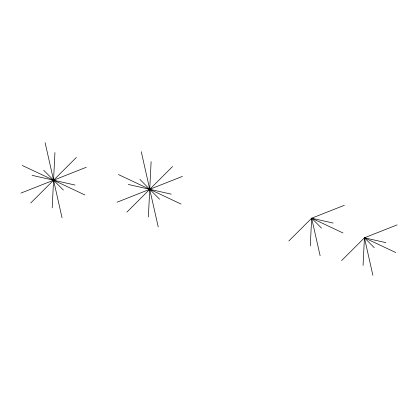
<?xml version="1.0" encoding="UTF-8"?>
<svg xmlns="http://www.w3.org/2000/svg" width="418" height="418" viewBox="0 0 418 418"><rect width="100%" height="100%" fill="white"/><g stroke="black" fill="none" stroke-linecap="round" stroke-linejoin="round"><path stroke-width="0.63" d="M52.198 207.856L54.941 152.549M148.374 216.958L151.112 161.656M310.292 245.857L311.661 218.206L344.333 205.295M363.059 265.451L364.433 237.8L397.1 224.889M30.728 203.007L76.41 157.398M126.905 212.109L172.582 166.505M288.822 241.008L311.661 218.206L333.13 223.055M341.59 260.602L364.433 237.8L385.898 242.649M20.9 193.111L86.239 167.289M117.071 202.218L182.41 176.396M128.274 184.458L171.213 194.156M32.102 175.351L75.036 185.049M372.893 275.342L364.433 237.8L395.731 252.54M320.125 255.753L311.661 218.206L342.964 232.951M118.44 174.567L181.041 204.047M22.269 165.46L84.87 194.945M364.433 237.8L374.262 247.691M311.661 218.206L321.494 228.097M139.91 179.416L159.571 199.198M43.738 170.309L63.4 190.096M141.279 151.76L158.203 226.854M45.107 142.658L62.031 217.747"/></g></svg>
